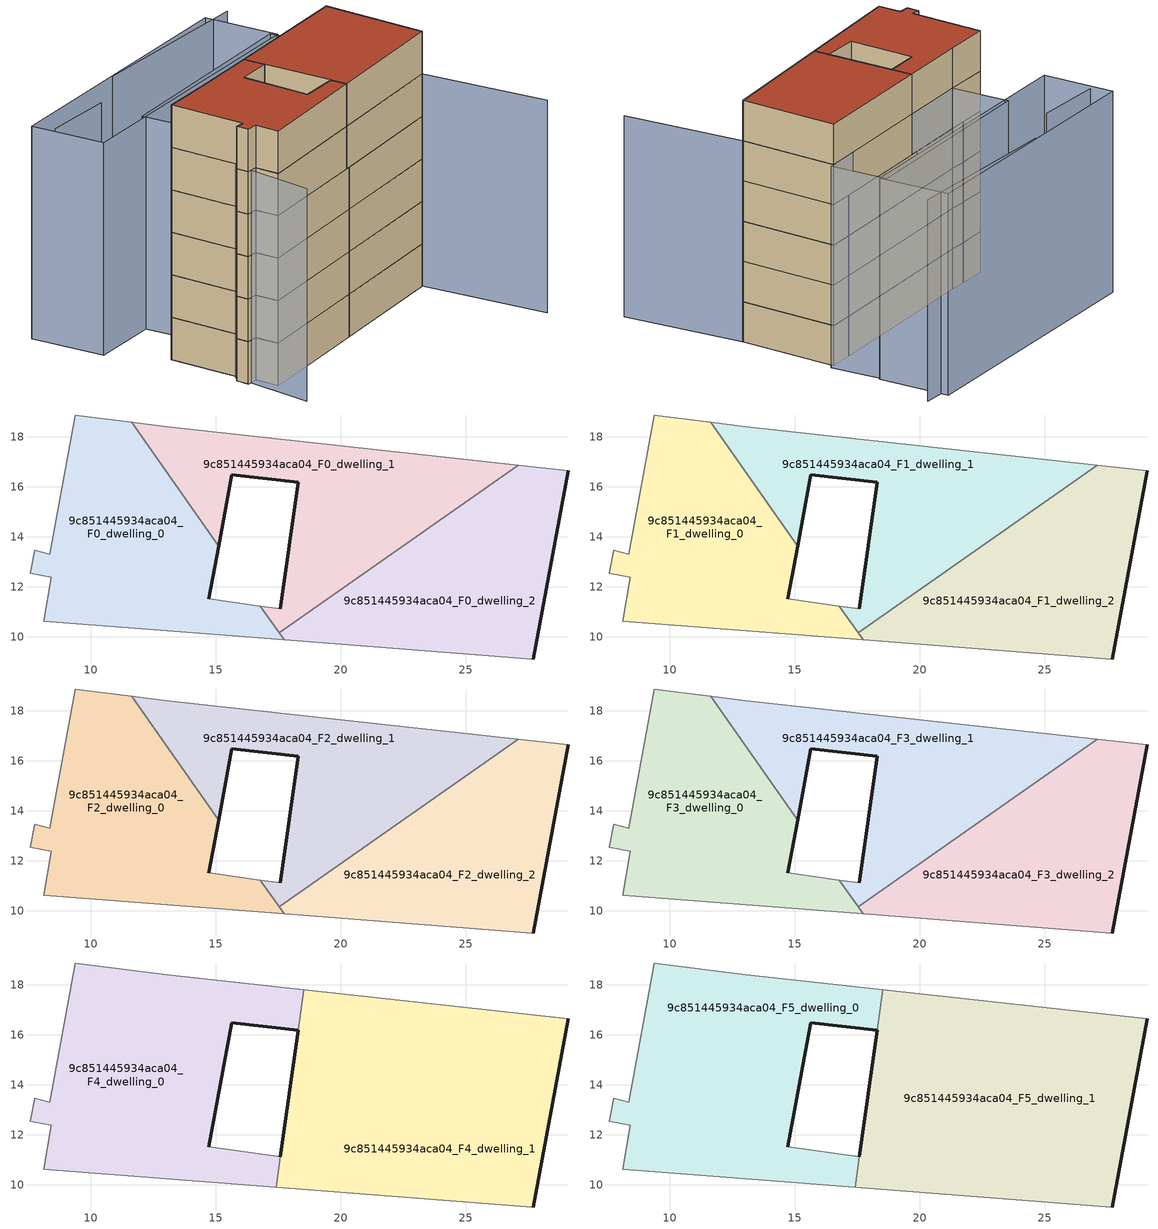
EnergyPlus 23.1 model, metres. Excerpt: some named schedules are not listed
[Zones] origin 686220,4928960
9c851445934aca04_F0_dwelling_0
 floor ground (EU_floor_Construction): 17.73,9.88 16.79,11.23 14.73,11.51 15.12,13.61 11.64,18.57 9.38,18.87 8.37,13.29 7.78,13.47 7.59,12.53 8.43,12.38 8.14,10.63 z0
 wall outside (EU_wall_Construction): 15.12,13.61 14.73,11.51 z0:3
 wall adiabatic (EU_wall_Construction): 14.73,11.51 16.79,11.23 17.73,9.88 8.14,10.63 8.43,12.38 7.59,12.53 7.78,13.47 8.37,13.29 9.38,18.87 11.64,18.57 z0:3
 wall to 9c851445934aca04_F0_dwelling_1 (EU_wall_Construction): 11.64,18.57 15.12,13.61 z0:3
9c851445934aca04_F0_dwelling_1
 floor ground (EU_floor_Construction): 27.09,16.85 13.04,18.39 11.64,18.57 15.12,13.61 15.65,16.47 18.3,16.17 17.59,11.12 16.79,11.23 17.54,10.16 z0
 wall outside (EU_wall_Construction): 17.59,11.12 18.3,16.17 15.65,16.47 15.12,13.61 z0:3
 wall adiabatic (EU_wall_Construction): 11.64,18.57 13.04,18.39 27.09,16.85 / 17.54,10.16 16.79,11.23 17.59,11.12 z0:3
 wall to 9c851445934aca04_F0_dwelling_2 (EU_wall_Construction): 27.09,16.85 17.54,10.16 z0:3
9c851445934aca04_F0_dwelling_2
 floor ground (EU_floor_Construction): 27.68,9.12 29.09,16.63 27.09,16.85 17.54,10.16 17.73,9.88 z0
 wall outside (EU_wall_Construction): 29.09,16.63 27.68,9.12 z0:3
 wall adiabatic (EU_wall_Construction): 27.09,16.85 29.09,16.63 / 27.68,9.12 17.73,9.88 17.54,10.16 z0:3
9c851445934aca04_F1_dwelling_0
 floor to 9c851445934aca04_F0_dwelling_0 (EU_floor_Construction): 17.73,9.88 16.79,11.23 14.73,11.51 15.12,13.61 11.64,18.57 9.38,18.87 8.37,13.29 7.78,13.47 7.59,12.53 8.43,12.38 8.14,10.63 z3
 wall outside (EU_wall_Construction): 15.12,13.61 14.73,11.51 z3:6
 wall adiabatic (EU_wall_Construction): 14.73,11.51 16.79,11.23 17.73,9.88 8.14,10.63 8.43,12.38 7.59,12.53 7.78,13.47 8.37,13.29 9.38,18.87 11.64,18.57 z3:6
 wall to 9c851445934aca04_F1_dwelling_1 (EU_wall_Construction): 11.64,18.57 15.12,13.61 z3:6
9c851445934aca04_F1_dwelling_1
 floor to 9c851445934aca04_F0_dwelling_1 (EU_floor_Construction): 27.09,16.85 13.04,18.39 11.64,18.57 15.12,13.61 15.65,16.47 18.3,16.17 17.59,11.12 16.79,11.23 17.54,10.16 z3
 wall outside (EU_wall_Construction): 17.59,11.12 18.3,16.17 15.65,16.47 15.12,13.61 z3:6
 wall adiabatic (EU_wall_Construction): 11.64,18.57 13.04,18.39 27.09,16.85 / 17.54,10.16 16.79,11.23 17.59,11.12 z3:6
 wall to 9c851445934aca04_F1_dwelling_2 (EU_wall_Construction): 27.09,16.85 17.54,10.16 z3:6
9c851445934aca04_F1_dwelling_2
 floor to 9c851445934aca04_F0_dwelling_2 (EU_floor_Construction): 27.68,9.12 29.09,16.63 27.09,16.85 17.54,10.16 17.73,9.88 z3
 wall outside (EU_wall_Construction): 29.09,16.63 27.68,9.12 z3:6
 wall adiabatic (EU_wall_Construction): 27.09,16.85 29.09,16.63 / 27.68,9.12 17.73,9.88 17.54,10.16 z3:6
9c851445934aca04_F2_dwelling_0
 floor to 9c851445934aca04_F1_dwelling_0 (EU_floor_Construction): 17.73,9.88 16.79,11.23 14.73,11.51 15.12,13.61 11.64,18.57 9.38,18.87 8.37,13.29 7.78,13.47 7.59,12.53 8.43,12.38 8.14,10.63 z6
 wall outside (EU_wall_Construction): 15.12,13.61 14.73,11.51 z6:9
 wall adiabatic (EU_wall_Construction): 14.73,11.51 16.79,11.23 17.73,9.88 8.14,10.63 8.43,12.38 7.59,12.53 7.78,13.47 8.37,13.29 9.38,18.87 11.64,18.57 z6:9
 wall to 9c851445934aca04_F2_dwelling_1 (EU_wall_Construction): 11.64,18.57 15.12,13.61 z6:9
9c851445934aca04_F2_dwelling_1
 floor to 9c851445934aca04_F1_dwelling_1 (EU_floor_Construction): 27.09,16.85 13.04,18.39 11.64,18.57 15.12,13.61 15.65,16.47 18.3,16.17 17.59,11.12 16.79,11.23 17.54,10.16 z6
 wall outside (EU_wall_Construction): 17.59,11.12 18.3,16.17 15.65,16.47 15.12,13.61 z6:9
 wall adiabatic (EU_wall_Construction): 11.64,18.57 13.04,18.39 27.09,16.85 / 17.54,10.16 16.79,11.23 17.59,11.12 z6:9
 wall to 9c851445934aca04_F2_dwelling_2 (EU_wall_Construction): 27.09,16.85 17.54,10.16 z6:9
9c851445934aca04_F2_dwelling_2
 floor to 9c851445934aca04_F1_dwelling_2 (EU_floor_Construction): 27.68,9.12 29.09,16.63 27.09,16.85 17.54,10.16 17.73,9.88 z6
 wall outside (EU_wall_Construction): 29.09,16.63 27.68,9.12 z6:9
 wall adiabatic (EU_wall_Construction): 27.09,16.85 29.09,16.63 / 27.68,9.12 17.73,9.88 17.54,10.16 z6:9
9c851445934aca04_F3_dwelling_0
 floor to 9c851445934aca04_F2_dwelling_0 (EU_floor_Construction): 17.73,9.88 16.79,11.23 14.73,11.51 15.12,13.61 11.64,18.57 9.38,18.87 8.37,13.29 7.78,13.47 7.59,12.53 8.43,12.38 8.14,10.63 z9
 wall outside (EU_wall_Construction): 15.12,13.61 14.73,11.51 z9:12
 wall adiabatic (EU_wall_Construction): 14.73,11.51 16.79,11.23 17.73,9.88 8.14,10.63 8.43,12.38 7.59,12.53 7.78,13.47 8.37,13.29 9.38,18.87 11.64,18.57 z9:12
 wall to 9c851445934aca04_F3_dwelling_1 (EU_wall_Construction): 11.64,18.57 15.12,13.61 z9:12
9c851445934aca04_F3_dwelling_1
 floor to 9c851445934aca04_F2_dwelling_1 (EU_floor_Construction): 27.09,16.85 13.04,18.39 11.64,18.57 15.12,13.61 15.65,16.47 18.3,16.17 17.59,11.12 16.79,11.23 17.54,10.16 z9
 wall outside (EU_wall_Construction): 17.59,11.12 18.3,16.17 15.65,16.47 15.12,13.61 z9:12
 wall adiabatic (EU_wall_Construction): 11.64,18.57 13.04,18.39 27.09,16.85 / 17.54,10.16 16.79,11.23 17.59,11.12 z9:12
 wall to 9c851445934aca04_F3_dwelling_2 (EU_wall_Construction): 27.09,16.85 17.54,10.16 z9:12
9c851445934aca04_F3_dwelling_2
 floor to 9c851445934aca04_F2_dwelling_2 (EU_floor_Construction): 27.68,9.12 29.09,16.63 27.09,16.85 17.54,10.16 17.73,9.88 z9
 wall outside (EU_wall_Construction): 29.09,16.63 27.68,9.12 z9:12
 wall adiabatic (EU_wall_Construction): 27.09,16.85 29.09,16.63 / 27.68,9.12 17.73,9.88 17.54,10.16 z9:12
9c851445934aca04_F4_dwelling_0
 floor to 9c851445934aca04_F3_dwelling_0 (EU_floor_Construction): 17.42,9.91 17.47,10.26 16.79,11.23 14.73,11.51 15.12,13.61 11.64,18.57 9.38,18.87 8.37,13.29 7.78,13.47 7.59,12.53 8.43,12.38 8.14,10.63 z12
 floor to 9c851445934aca04_F3_dwelling_1 (EU_floor_Construction): 17.47,10.26 17.59,11.12 16.79,11.23 z12; 18.3,16.18 18.52,17.75 18.52,17.79 13.04,18.39 11.64,18.57 15.12,13.61 15.65,16.47 z12
 wall outside (EU_wall_Construction): 18.3,16.18 15.65,16.47 14.73,11.51 z12:15
 wall adiabatic (EU_wall_Construction): 14.73,11.51 17.59,11.12 17.42,9.91 8.14,10.63 8.43,12.38 7.59,12.53 7.78,13.47 8.37,13.29 9.38,18.87 13.04,18.39 18.52,17.79 z12:15
 wall to 9c851445934aca04_F4_dwelling_1 (EU_wall_Construction): 18.52,17.79 18.3,16.18 z12:15
9c851445934aca04_F4_dwelling_1
 floor to 9c851445934aca04_F3_dwelling_1 (EU_floor_Construction): 27.09,16.85 18.52,17.79 18.3,16.17 17.47,10.26 17.54,10.16 z12
 floor to 9c851445934aca04_F3_dwelling_2 (EU_floor_Construction): 27.68,9.12 29.09,16.63 27.09,16.85 17.54,10.16 17.73,9.89 z12
 floor to 9c851445934aca04_F3_dwelling_0 (EU_floor_Construction): 17.73,9.89 17.47,10.26 17.42,9.91 z12
 wall outside (EU_wall_Construction): 17.59,11.12 18.3,16.17 / 29.09,16.63 27.68,9.12 z12:15; 18.3,16.18,15 18.3,16.17,12 18.3,16.18,12
 wall adiabatic (EU_wall_Construction): 18.52,17.79 29.09,16.63 / 27.68,9.12 17.42,9.91 17.59,11.12 z12:15
9c851445934aca04_F5_dwelling_0
 floor to 9c851445934aca04_F4_dwelling_0 (EU_floor_Construction): 17.42,9.91 17.59,11.12 14.73,11.51 15.65,16.47 18.3,16.18 18.52,17.79 13.04,18.39 9.38,18.87 8.37,13.29 7.78,13.47 7.59,12.53 8.43,12.38 8.14,10.63 z15
 wall outside (EU_wall_Construction): 18.3,16.18 15.65,16.47 14.73,11.51 z15:18
 wall adiabatic (EU_wall_Construction): 14.73,11.51 17.59,11.12 17.42,9.91 8.14,10.63 8.43,12.38 7.59,12.53 7.78,13.47 8.37,13.29 9.38,18.87 13.04,18.39 18.52,17.79 z15:18
 wall to 9c851445934aca04_F5_dwelling_1 (EU_wall_Construction): 18.52,17.79 18.3,16.18 z15:18
 roof outside (EU_roof_Construction): 18.52,17.79 18.3,16.18 15.65,16.47 14.73,11.51 17.59,11.12 17.42,9.91 8.14,10.63 8.43,12.38 7.59,12.53 7.78,13.47 8.37,13.29 9.38,18.87 13.04,18.39 z18
9c851445934aca04_F5_dwelling_1
 floor to 9c851445934aca04_F4_dwelling_1 (EU_floor_Construction): 27.68,9.12 29.09,16.63 18.52,17.79 18.3,16.17 17.42,9.91 z15
 wall outside (EU_wall_Construction): 17.59,11.12 18.3,16.17 / 29.09,16.63 27.68,9.12 z15:18; 18.3,16.18,18 18.3,16.17,15 18.3,16.18,15
 wall adiabatic (EU_wall_Construction): 18.52,17.79 29.09,16.63 / 27.68,9.12 17.42,9.91 17.59,11.12 z15:18
 roof outside (EU_roof_Construction): 29.09,16.63 27.68,9.12 17.42,9.91 17.59,11.12 18.52,17.79 z18
shading: 32.26,25.17 18.99,27.39 / 14.53,26.2 9.19,27.09 / 27.82,10.75 26.86,-0.22 / 8.28,13.75 6.5,7.88 / 29.43,16.6 13.04,18.39 / 13.04,18.39 13.52,22.82 / 13.52,22.82 29.91,21.03 / 29.91,21.03 29.43,16.6 / 8.96,28.69 30.7,26.01 / 30.7,26.01 30.03,20.53 / 30.03,20.53 8.28,23.2 / 8.28,23.2 8.96,28.69 z0:15
[Building]
EU S2 Campaign: North Axis=0; Terrain=City; Solar Distribution=FullExterior
[Site:Location]
Bologna: Latitude=44.5; Longitude=11.25; Time Zone=1; Elevation=37
[SizingPeriod:WeatherFileDays]
AnnualSizingPeriod: Begin Month=1; Begin Day of Month=1; End Month=12; End Day of Month=31; Day of Week for Start Day=Monday; Use Weather File Daylight Saving Period=No; Use Weather File Rain and Snow Indicators=No
[MATERIAL]
EU_InternalMass_Material: Roughness=MediumRough; Thickness=0.1; Conductivity=1; Density=1800; Specific Heat=900; Thermal Absorptance=0.9; Solar Absorptance=0.7; Visible Absorptance=0.7
[MATERIAL:NOMASS] Roughness=MediumRough; Thermal Absorptance=0.9; Solar Absorptance=0.7; Visible Absorptance=0.7
Name | Thermal Resistance
EU_wall_NoMass | 0.905828
EU_roof_NoMass | 0.37593
EU_floor_NoMass | 0.67114
[CONSTRUCTION]
EU_wall_Construction: EU_wall_NoMass
EU_roof_Construction: EU_roof_NoMass
EU_floor_Construction: EU_floor_NoMass
EU_InternalMass_Construction: EU_InternalMass_Material
[ZONE] Type=1; Multiplier=1; Ceiling Height=autocalculate; Floor Area=autocalculate; Part of Total Floor Area=Yes
Name | Volume
9c851445934aca04_F0_dwelling_0; 9c851445934aca04_F1_dwelling_0; 9c851445934aca04_F2_dwelling_0; 9c851445934aca04_F3_dwelling_0 | 143.616
9c851445934aca04_F4_dwelling_0; 9c851445934aca04_F5_dwelling_0 | 186.581
9c851445934aca04_F0_dwelling_1; 9c851445934aca04_F1_dwelling_1; 9c851445934aca04_F2_dwelling_1; 9c851445934aca04_F3_dwelling_1 | 143.614
9c851445934aca04_F4_dwelling_1; 9c851445934aca04_F5_dwelling_1 | 244.198
9c851445934aca04_F0_dwelling_2; 9c851445934aca04_F1_dwelling_2; 9c851445934aca04_F2_dwelling_2; 9c851445934aca04_F3_dwelling_2 | 143.613
[INTERNALMASS] Construction=EU_InternalMass_Construction
Name | Zone or ZoneList | Surface Area
9c851445934aca04_F0_dwelling_0_EU_InternalMass | 9c851445934aca04_F0_dwelling_0 | 47.8723
9c851445934aca04_F0_dwelling_1_EU_InternalMass | 9c851445934aca04_F0_dwelling_1 | 47.8686
9c851445934aca04_F0_dwelling_2_EU_InternalMass | 9c851445934aca04_F0_dwelling_2 | 47.8699
9c851445934aca04_F1_dwelling_0_EU_InternalMass | 9c851445934aca04_F1_dwelling_0 | 47.8723
9c851445934aca04_F1_dwelling_1_EU_InternalMass | 9c851445934aca04_F1_dwelling_1 | 47.8686
9c851445934aca04_F1_dwelling_2_EU_InternalMass | 9c851445934aca04_F1_dwelling_2 | 47.8699
9c851445934aca04_F2_dwelling_0_EU_InternalMass | 9c851445934aca04_F2_dwelling_0 | 47.8723
9c851445934aca04_F2_dwelling_1_EU_InternalMass | 9c851445934aca04_F2_dwelling_1 | 47.8686
9c851445934aca04_F2_dwelling_2_EU_InternalMass | 9c851445934aca04_F2_dwelling_2 | 47.8699
9c851445934aca04_F3_dwelling_0_EU_InternalMass | 9c851445934aca04_F3_dwelling_0 | 47.8723
9c851445934aca04_F3_dwelling_1_EU_InternalMass | 9c851445934aca04_F3_dwelling_1 | 47.8686
9c851445934aca04_F3_dwelling_2_EU_InternalMass | 9c851445934aca04_F3_dwelling_2 | 47.8699
9c851445934aca04_F4_dwelling_0_EU_InternalMass | 9c851445934aca04_F4_dwelling_0 | 62.1954
9c851445934aca04_F4_dwelling_1_EU_InternalMass | 9c851445934aca04_F4_dwelling_1 | 81.4081
9c851445934aca04_F5_dwelling_0_EU_InternalMass | 9c851445934aca04_F5_dwelling_0 | 62.1954
9c851445934aca04_F5_dwelling_1_EU_InternalMass | 9c851445934aca04_F5_dwelling_1 | 81.4081
[OTHEREQUIPMENT] Fuel Type=Electricity; Design Level Calculation Method=Watts/Area; Power per Zone Floor Area=1; Fraction Latent=0; Fraction Radiant=0; Fraction Lost=0; Carbon Dioxide Generation Rate=0; EndUse Subcategory=EU_Step8_InternalGains
Name | Zone or ZoneList or Space or SpaceList | Schedule
EU_Step8_InternalGain_9c851445934aca04_F0_dwelling_0_f000 | 9c851445934aca04_F0_dwelling_0 | EU_Step8_GainSchedule_9c851445934aca04_F0_dwelling_0_f000
EU_Step8_InternalGain_9c851445934aca04_F0_dwelling_1_f000 | 9c851445934aca04_F0_dwelling_1 | EU_Step8_GainSchedule_9c851445934aca04_F0_dwelling_1_f000
EU_Step8_InternalGain_9c851445934aca04_F0_dwelling_2_f000 | 9c851445934aca04_F0_dwelling_2 | EU_Step8_GainSchedule_9c851445934aca04_F0_dwelling_2_f000
EU_Step8_InternalGain_9c851445934aca04_F1_dwelling_0_f000 | 9c851445934aca04_F1_dwelling_0 | EU_Step8_GainSchedule_9c851445934aca04_F1_dwelling_0_f000
EU_Step8_InternalGain_9c851445934aca04_F1_dwelling_1_f000 | 9c851445934aca04_F1_dwelling_1 | EU_Step8_GainSchedule_9c851445934aca04_F1_dwelling_1_f000
EU_Step8_InternalGain_9c851445934aca04_F1_dwelling_2_f000 | 9c851445934aca04_F1_dwelling_2 | EU_Step8_GainSchedule_9c851445934aca04_F1_dwelling_2_f000
EU_Step8_InternalGain_9c851445934aca04_F2_dwelling_0_f000 | 9c851445934aca04_F2_dwelling_0 | EU_Step8_GainSchedule_9c851445934aca04_F2_dwelling_0_f000
EU_Step8_InternalGain_9c851445934aca04_F2_dwelling_1_f000 | 9c851445934aca04_F2_dwelling_1 | EU_Step8_GainSchedule_9c851445934aca04_F2_dwelling_1_f000
EU_Step8_InternalGain_9c851445934aca04_F2_dwelling_2_f000 | 9c851445934aca04_F2_dwelling_2 | EU_Step8_GainSchedule_9c851445934aca04_F2_dwelling_2_f000
EU_Step8_InternalGain_9c851445934aca04_F3_dwelling_0_f000 | 9c851445934aca04_F3_dwelling_0 | EU_Step8_GainSchedule_9c851445934aca04_F3_dwelling_0_f000
EU_Step8_InternalGain_9c851445934aca04_F3_dwelling_1_f000 | 9c851445934aca04_F3_dwelling_1 | EU_Step8_GainSchedule_9c851445934aca04_F3_dwelling_1_f000
EU_Step8_InternalGain_9c851445934aca04_F3_dwelling_2_f000 | 9c851445934aca04_F3_dwelling_2 | EU_Step8_GainSchedule_9c851445934aca04_F3_dwelling_2_f000
EU_Step8_InternalGain_9c851445934aca04_F4_dwelling_0_f000 | 9c851445934aca04_F4_dwelling_0 | EU_Step8_GainSchedule_9c851445934aca04_F4_dwelling_0_f000
EU_Step8_InternalGain_9c851445934aca04_F4_dwelling_1_f000 | 9c851445934aca04_F4_dwelling_1 | EU_Step8_GainSchedule_9c851445934aca04_F4_dwelling_1_f000
EU_Step8_InternalGain_9c851445934aca04_F5_dwelling_0_f000 | 9c851445934aca04_F5_dwelling_0 | EU_Step8_GainSchedule_9c851445934aca04_F5_dwelling_0_f000
EU_Step8_InternalGain_9c851445934aca04_F5_dwelling_1_f000 | 9c851445934aca04_F5_dwelling_1 | EU_Step8_GainSchedule_9c851445934aca04_F5_dwelling_1_f000
[ZONEVENTILATION:DESIGNFLOWRATE] Schedule=EU_AlwaysOn; Design Flow Rate Calculation Method=AirChanges/Hour; Air Changes per Hour=0.73129; Ventilation Type=Natural; Fan Pressure Rise=0; Fan Total Efficiency=1; Constant Term Coefficient=1; Temperature Term Coefficient=0; Velocity Term Coefficient=0; Velocity Squared Term Coefficient=0; Minimum Indoor Temperature=-100; Maximum Indoor Temperature=100; Delta Temperature=-100; Minimum Outdoor Temperature=-100; Maximum Outdoor Temperature=100; Maximum Wind Speed=40
Name | Zone or ZoneList or Space or SpaceList
EU_ConstantAir_9c851445934aca04_F0_dwelling_0 | 9c851445934aca04_F0_dwelling_0
EU_ConstantAir_9c851445934aca04_F0_dwelling_1 | 9c851445934aca04_F0_dwelling_1
EU_ConstantAir_9c851445934aca04_F0_dwelling_2 | 9c851445934aca04_F0_dwelling_2
EU_ConstantAir_9c851445934aca04_F1_dwelling_0 | 9c851445934aca04_F1_dwelling_0
EU_ConstantAir_9c851445934aca04_F1_dwelling_1 | 9c851445934aca04_F1_dwelling_1
EU_ConstantAir_9c851445934aca04_F1_dwelling_2 | 9c851445934aca04_F1_dwelling_2
EU_ConstantAir_9c851445934aca04_F2_dwelling_0 | 9c851445934aca04_F2_dwelling_0
EU_ConstantAir_9c851445934aca04_F2_dwelling_1 | 9c851445934aca04_F2_dwelling_1
EU_ConstantAir_9c851445934aca04_F2_dwelling_2 | 9c851445934aca04_F2_dwelling_2
EU_ConstantAir_9c851445934aca04_F3_dwelling_0 | 9c851445934aca04_F3_dwelling_0
EU_ConstantAir_9c851445934aca04_F3_dwelling_1 | 9c851445934aca04_F3_dwelling_1
EU_ConstantAir_9c851445934aca04_F3_dwelling_2 | 9c851445934aca04_F3_dwelling_2
EU_ConstantAir_9c851445934aca04_F4_dwelling_0 | 9c851445934aca04_F4_dwelling_0
EU_ConstantAir_9c851445934aca04_F4_dwelling_1 | 9c851445934aca04_F4_dwelling_1
EU_ConstantAir_9c851445934aca04_F5_dwelling_0 | 9c851445934aca04_F5_dwelling_0
EU_ConstantAir_9c851445934aca04_F5_dwelling_1 | 9c851445934aca04_F5_dwelling_1
[HVACTEMPLATE:THERMOSTAT] Constant Heating Setpoint=20; Constant Cooling Setpoint=50
EU_HeatOnly_9c851445934aca04_F0_dwelling_0; EU_HeatOnly_9c851445934aca04_F0_dwelling_1; EU_HeatOnly_9c851445934aca04_F0_dwelling_2; EU_HeatOnly_9c851445934aca04_F1_dwelling_0; EU_HeatOnly_9c851445934aca04_F1_dwelling_1; EU_HeatOnly_9c851445934aca04_F1_dwelling_2; EU_HeatOnly_9c851445934aca04_F2_dwelling_0; EU_HeatOnly_9c851445934aca04_F2_dwelling_1; EU_HeatOnly_9c851445934aca04_F2_dwelling_2; EU_HeatOnly_9c851445934aca04_F3_dwelling_0; EU_HeatOnly_9c851445934aca04_F3_dwelling_1; EU_HeatOnly_9c851445934aca04_F3_dwelling_2; EU_HeatOnly_9c851445934aca04_F4_dwelling_0; EU_HeatOnly_9c851445934aca04_F4_dwelling_1; EU_HeatOnly_9c851445934aca04_F5_dwelling_0; EU_HeatOnly_9c851445934aca04_F5_dwelling_1
[HVACTEMPLATE:ZONE:IDEALLOADSAIRSYSTEM] System Availability Schedule=EU_AlwaysOn; Maximum Heating Supply Air Temperature=50; Minimum Cooling Supply Air Temperature=13; Maximum Heating Supply Air Humidity Ratio=0.0156; Minimum Cooling Supply Air Humidity Ratio=0.0077; Heating Limit=NoLimit; Cooling Limit=NoLimit; Heating Availability Schedule=EU_AlwaysOn; Cooling Availability Schedule=EU_CoolingOff; Dehumidification Control Type=ConstantSensibleHeatRatio; Cooling Sensible Heat Ratio=0.7; Dehumidification Setpoint=60; Humidification Control Type=None; Humidification Setpoint=30; Outdoor Air Method=None; Outdoor Air Flow Rate per Person=0.00944; Outdoor Air Flow Rate per Zone Floor Area=0; Outdoor Air Flow Rate per Zone=0; Demand Controlled Ventilation Type=None; Outdoor Air Economizer Type=NoEconomizer; Heat Recovery Type=None; Sensible Heat Recovery Effectiveness=0.7; Latent Heat Recovery Effectiveness=0.65
Name | Template Thermostat
9c851445934aca04_F0_dwelling_0 | EU_HeatOnly_9c851445934aca04_F0_dwelling_0
9c851445934aca04_F0_dwelling_1 | EU_HeatOnly_9c851445934aca04_F0_dwelling_1
9c851445934aca04_F0_dwelling_2 | EU_HeatOnly_9c851445934aca04_F0_dwelling_2
9c851445934aca04_F1_dwelling_0 | EU_HeatOnly_9c851445934aca04_F1_dwelling_0
9c851445934aca04_F1_dwelling_1 | EU_HeatOnly_9c851445934aca04_F1_dwelling_1
9c851445934aca04_F1_dwelling_2 | EU_HeatOnly_9c851445934aca04_F1_dwelling_2
9c851445934aca04_F2_dwelling_0 | EU_HeatOnly_9c851445934aca04_F2_dwelling_0
